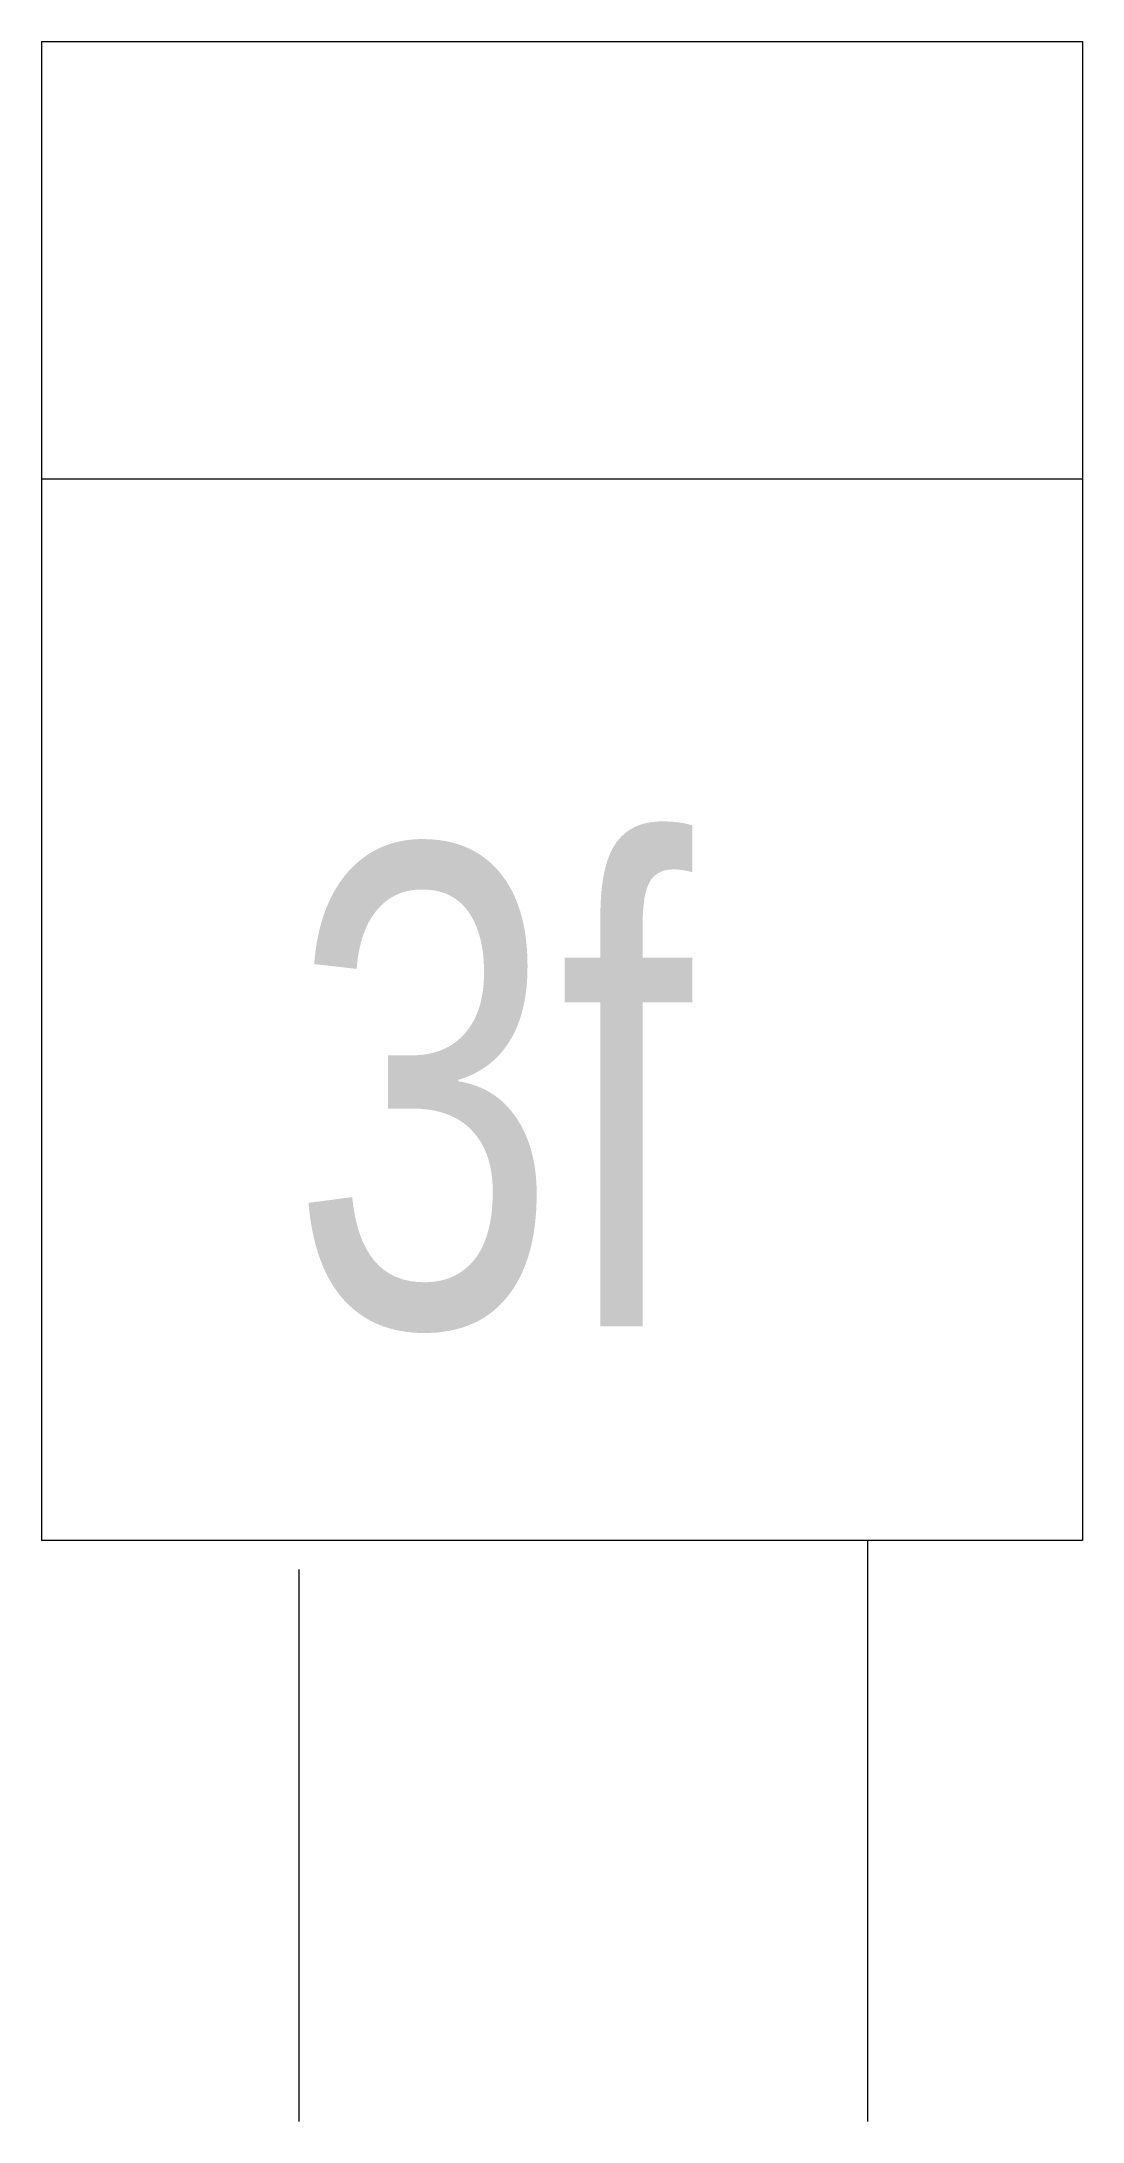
# Model space of a CAD drawing. Extents: x -3.5 to 3, y 0 to 13.
import ezdxf

# ---------------------------------------------------------------- set-up
doc = ezdxf.new("R2010")
doc.units = 0
doc.layers.get('0').update_dxf_attribs({"linetype": 'CONTINUOUS', "lineweight": 0})
doc.styles.get("Standard").update_dxf_attribs({"font": 'txt', "width": 0.75})

msp = doc.modelspace()

# ---------------------------------------------------------------- linework, layer by layer
for p, q in [((-3.5065, 13), (-3.5065, 3.63064)), ((-3.5065, 13), (3, 13)), ((3, 13), (3, 3.63064)), ((-3.5065, 10.267049), (3, 10.267049)), ((3, 3.63064), (-3.5065, 3.63064)), ((1.658992, 0), (1.658992, 3.63064)), ((-1.898779, 3.44943), (-1.898779, 0))]:
    msp.add_line(p, q)

# ---------------------------------------------------------------- texts
at = {"insert": (-1.952564, 4.927941), "char_height": 3, "width": 100, "attachment_point": 7}
msp.add_mtext('3f', dxfattribs=at)

doc.saveas('drawing.dxf')
